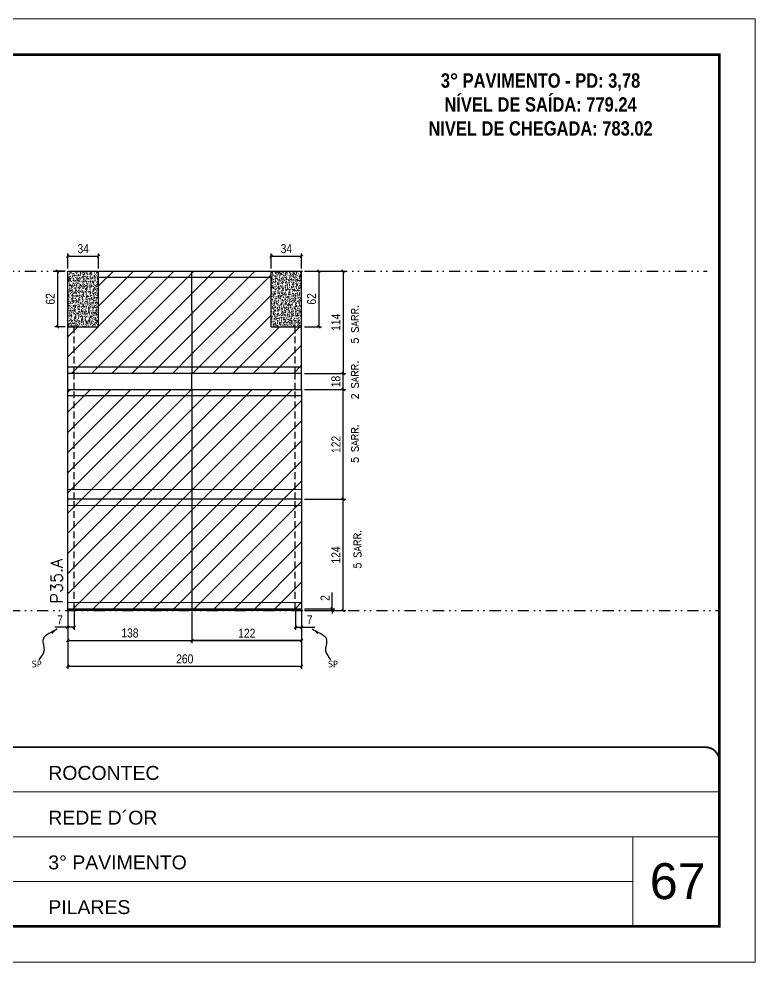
# Model space of a CAD drawing. Extents: x 2949 to 9203, y -16089 to 12527.
# Drawn here: x 6785 to 7604, y -6900 to -5850 of the extents above; entities that cross this region are included whole.
import ezdxf

# ---------------------------------------------------------------- set-up
doc = ezdxf.new("R2010")
doc.units = 0
for name, pattern in [('CONTINUO', [0]), ('DASHED', [0.75, 0.5, -0.25]), ('DIVIDE2', [0.625, 0.25, -0.125, 0, -0.125, 0, -0.125]), ('HIDDEN', [0.375, 0.25, -0.125])]:
    doc.linetypes.add(name, pattern=pattern)
for name, color, linetype, lineweight in [('CARIMBO', 255, 'Continuous', 9), ('Folhas', 255, 'Continuous', 9), ('Hachura', 251, 'Continuous', 9), ('Sarr 2.2x7', 40, 'Continuous', 9), ('SARRAFO DE PRESSAO', 251, 'DASHED', 9), ('Texto Seção', 7, 'Continuous', 15)]:
    doc.layers.add(name, color=color, linetype=linetype, lineweight=lineweight)
for name, color, linetype in [('COTA', 241, 'Continuous'), ('NOMENCLATURA', 7, 'Continuous'), ('Nível', 160, 'Continuous'), ('Painéis', 200, 'Continuous'), ('SARR_2.2x7', 40, 'Continuous'), ('Sarrafo de Pressão', 42, 'HIDDEN'), ('texto', 7, 'Continuous')]:
    doc.layers.add(name, color=color, linetype=linetype)
doc.styles.add('ARIAL', font='arial.ttf')
doc.styles.add('COTA TECNICA', font='techl___.ttf', dxfattribs={"height": 10})
doc.styles.add('COTA TECNICA-50', font='techl___.ttf', dxfattribs={"height": 10})
doc.styles.add('REGUA-120', font='ROMANS.shx', dxfattribs={"height": 15})
doc.styles.add('ROMANC', font='techb___.ttf', dxfattribs={"height": 2.5})
doc.styles.add('ROMANS', font='romans.shx')
doc.styles.get("Standard").update_dxf_attribs({"font": 'arial.ttf'})
doc.dimstyles.new('COTA PAINEL-50', dxfattribs={"dimtxt": 10, "dimasz": 3, "dimexe": 3, "dimexo": 3, "dimgap": 3, "dimtad": 1, "dimdec": 1, "dimzin": 12, "dimdsep": 46, "dimtxsty": 'COTA TECNICA-50', "dimblk1": 'OBLIQUE', "dimblk2": 'OBLIQUE', "dimsah": 1, "dimcen": 0.9, "dimclrd": 4, "dimclre": 4, "dimclrt": 240, "dimadec": 1, "dimazin": 3, "dimtfac": 1, "dimtdec": 1, "dimtmove": 0, "dimatfit": 3, "dimfxl": 1, "dimtolj": 1, "dimtzin": 12, "dimarcsym": 0})
doc.dimstyles.new('PAINEL', dxfattribs={"dimtxt": 10, "dimasz": 3, "dimexe": 3, "dimexo": 3, "dimgap": 3, "dimtad": 1, "dimdec": 1, "dimzin": 12, "dimdsep": 46, "dimtxsty": 'COTA TECNICA', "dimblk1": 'OBLIQUE', "dimblk2": 'OBLIQUE', "dimsah": 1, "dimcen": 0.9, "dimclrd": 4, "dimclre": 4, "dimclrt": 240, "dimadec": 1, "dimazin": 3, "dimtfac": 1, "dimtdec": 1, "dimtmove": 0, "dimatfit": 3, "dimfxl": 1, "dimtolj": 1, "dimtzin": 12, "dimarcsym": 0})
doc.dimstyles.get("Standard").update_dxf_attribs({"dimtxt": 0.18, "dimasz": 0.18, "dimexe": 0.18, "dimexo": 0.0625, "dimgap": 0.09, "dimtad": 0, "dimtih": 1, "dimtoh": 1, "dimdec": 4, "dimzin": 0, "dimdsep": 46, "dimtxsty": 'Standard', "dimcen": 0.09, "dimadec": 0, "dimazin": 0, "dimtfac": 1, "dimtdec": 4, "dimtofl": 0, "dimtmove": 0, "dimatfit": 3, "dimfxl": 1, "dimtolj": 1, "dimtzin": 0, "dimarcsym": 0})
pattern_1 = [(45, (-127670.467, -35347.797), (-11.2253202, 11.2253202), [])]
pattern_2 = [(50, (833.2493, -2813.194), (5.46554, -0.4781726), [0.5715, -6.2865]), (355, (833.2493, -2813.194), (-1.0573026, 5.7317054), [0.4572, -5.0292175]), (100.451445, (833.705, -2813.234), (4.4082374, 5.2535326), [0.4857003, -5.3427073]), (46.1842, (833.249, -2811.67), (8.132371, -1.26127), [0.85725, -9.42975]), (96.63556, (833.927, -2811.775), (7.122124, 7.422784), [0.728551, -8.014068]), (351.18415, (833.249, -2811.67), (7.122124, 7.422784), [0.685799, -7.543792]), (21, (834.0113, -2812.051), (4.5484317, -3.067956), [0.5715, -6.2865]), (326, (834.0113, -2812.051), (1.854061, 5.525639), [0.4572, -5.0292]), (71.451445, (834.3904, -2812.307), (6.4024926, 2.457683), [0.4857003, -5.342698]), (37.5, (833.2493, -2813.1941), (0.0926581, 2.53665117), [0, -4.96824, 0, -5.1054, 0, -5.04825]), (7.5, (833.2493, -2813.194), (2.0045899, 3.0054172), [0, -2.91084, 0, -4.85394, 0, -1.92405]), (327.5, (831.55, -2813.1941), (4.06771786, -0.1718623), [0, -1.905, 0, -5.9436, 0, -7.8867]), (317.5, (830.788, -2813.194), (4.4438754, 0.7627947), [0, -2.4765, 0, -3.94716, 0, -5.6007])]

# ---------------------------------------------------------------- blocks, each defined once
blk = doc.blocks.new('9999999999')
at = {"color": 30, "linetype": 'CONTINUO'}
for p, q in [((98564.6, 34379.6), (99584, 34379.6)), ((98564.6, 34329.8), (99488, 34329.8)), ((99584, 34329.8), (99488, 34329.8)), ((99488, 34329.8), (99488, 34230.2)), ((98564.6, 34280), (99488, 34280))]:
    blk.add_line(p, q, dxfattribs=at)
at = {"color": 30, "linetype": 'CONTINUO', "const_width": 2}
blk.add_lwpolyline([(99584, 34230.2), (99584, 34414.4, 0.414214), (99569, 34429.4), (98229, 34429.4, 0.414214), (98214, 34414.4), (98214, 34245.2, 0.414214), (98229, 34230.2), (99584, 34230.2)], format="xyb", dxfattribs=at)
at = {"layer": 'Folhas'}
blk.add_lwpolyline([(98139, 34190.2), (99624, 34190.2), (99624, 35240.2), (98139, 35240.2)], close=True, dxfattribs=at)
at = {"layer": 'Folhas', "color": 30, "const_width": 3}
blk.add_lwpolyline([(98214, 34230.2), (99584, 34230.2), (99584, 35200.2), (98214, 35200.2)], close=True, dxfattribs=at)
at = {"color": 7, "linetype": 'Continuous', "ltscale": 5, "style": 'ARIAL'}
for s, height, p in [('ROCONTEC', 15.48, (98837.7, 34393.1)), ('REDE D´OR', 15.48, (98837.7, 34343.3)), ('3° PAVIMENTO', 15.483, (98837.7, 34293.5)), ('PILARES', 15.48, (98837.7, 34243.7))]:
    blk.add_text(s, height=height, dxfattribs=at).set_placement(p)
blk = doc.blocks.new('_Oblique')
at = {"color": 0, "linetype": 'ByBlock', "lineweight": -2}
blk.add_line((-0.5, -0.5), (0.5, 0.5), dxfattribs=at)
blk = doc.blocks.new('*D2040')
at = {"layer": 'COTA', "color": 4, "lineweight": -2, "transparency": 16777216}
for p, q in [((6839.6, -6510.2), (6839.6, -6574.1)), ((7099.6, -6510.2), (7099.6, -6574.1)), ((6839.6, -6571.1), (7099.6, -6571.1))]:
    blk.add_line(p, q, dxfattribs=at)
at = {"layer": 'Defpoints', "color": 0, "transparency": 16777216}
for p in [(6839.6, -6507.2), (7099.6, -6507.2), (7099.6, -6571.1)]:
    blk.add_point(p, dxfattribs=at)
at = {"layer": 'COTA', "color": 4, "lineweight": -2, "transparency": 16777216, "xscale": 3, "yscale": 3, "zscale": 3, "rotation": 180}
blk.add_blockref('_Oblique', (6839.6, -6571.1), dxfattribs=at)
at = {"layer": 'COTA', "color": 4, "lineweight": -2, "transparency": 16777216, "xscale": 3, "yscale": 3, "zscale": 3}
blk.add_blockref('_Oblique', (7099.6, -6571.1), dxfattribs=at)
at = {"layer": 'COTA', "color": 240, "transparency": 16777216, "insert": (6969.6, -6563), "char_height": 10, "attachment_point": 5, "style": 'COTA TECNICA'}
blk.add_mtext('\\A1;260', dxfattribs=at)
blk = doc.blocks.new('*D2041')
at = {"layer": 'COTA', "color": 4, "lineweight": -2, "transparency": 16777216}
for p, q in [((6839.6, -6512.2), (6839.6, -6530.7)), ((6846.6, -6510.2), (6846.6, -6530.7)), ((6839.6, -6527.7), (6824.9, -6527.7)), ((6846.6, -6527.7), (6839.6, -6527.7))]:
    blk.add_line(p, q, dxfattribs=at)
at = {"layer": 'Defpoints', "color": 0, "transparency": 16777216}
for p in [(6839.6, -6509.2), (6846.6, -6507.2), (6839.6, -6527.7)]:
    blk.add_point(p, dxfattribs=at)
at = {"layer": 'COTA', "color": 4, "lineweight": -2, "transparency": 16777216, "xscale": 3, "yscale": 3, "zscale": 3, "rotation": 180}
blk.add_blockref('_Oblique', (6839.6, -6527.7), dxfattribs=at)
at = {"layer": 'COTA', "color": 4, "lineweight": -2, "transparency": 16777216, "xscale": 3, "yscale": 3, "zscale": 3}
blk.add_blockref('_Oblique', (6846.6, -6527.7), dxfattribs=at)
at = {"layer": 'COTA', "color": 240, "transparency": 16777216, "insert": (6830.7, -6519.6), "char_height": 10, "attachment_point": 5, "style": 'COTA TECNICA-50'}
blk.add_mtext('\\A1;7', dxfattribs=at)
blk = doc.blocks.new('*D2042')
at = {"layer": 'COTA', "color": 4, "lineweight": -2, "transparency": 16777216}
for p, q in [((7092.6, -6510.2), (7092.6, -6530.7)), ((7099.6, -6512.2), (7099.6, -6530.7)), ((7092.6, -6527.7), (7099.6, -6527.7)), ((7099.6, -6527.7), (7114.3, -6527.7))]:
    blk.add_line(p, q, dxfattribs=at)
at = {"layer": 'Defpoints', "color": 0, "transparency": 16777216}
for p in [(7092.6, -6507.2), (7099.6, -6509.2), (7099.6, -6527.7)]:
    blk.add_point(p, dxfattribs=at)
at = {"layer": 'COTA', "color": 4, "lineweight": -2, "transparency": 16777216, "xscale": 3, "yscale": 3, "zscale": 3, "rotation": 180}
blk.add_blockref('_Oblique', (7092.6, -6527.7), dxfattribs=at)
at = {"layer": 'COTA', "color": 4, "lineweight": -2, "transparency": 16777216, "xscale": 3, "yscale": 3, "zscale": 3}
blk.add_blockref('_Oblique', (7099.6, -6527.7), dxfattribs=at)
at = {"layer": 'COTA', "color": 240, "transparency": 16777216, "insert": (7108.4, -6519.6), "char_height": 10, "attachment_point": 5, "style": 'COTA TECNICA-50'}
blk.add_mtext('\\A1;7', dxfattribs=at)
blk = doc.blocks.new('*D2043')
at = {"layer": 'COTA', "color": 4, "lineweight": -2, "transparency": 16777216}
for p, q in [((7102.6, -6385.2), (7148.8, -6385.2)), ((7145.8, -6509.2), (7145.8, -6385.2)), ((7102.6, -6509.2), (7148.8, -6509.2))]:
    blk.add_line(p, q, dxfattribs=at)
at = {"layer": 'Defpoints', "color": 0, "transparency": 16777216}
for p in [(7099.6, -6385.2), (7145.8, -6385.2), (7099.6, -6509.2)]:
    blk.add_point(p, dxfattribs=at)
at = {"layer": 'COTA', "color": 4, "lineweight": -2, "transparency": 16777216, "xscale": 3, "yscale": 3, "zscale": 3}
for p, rotation in [((7145.8, -6385.2), 90), ((7145.8, -6509.2), 270)]:
    blk.add_blockref('_Oblique', p, dxfattribs=dict(at, rotation=rotation))
at = {"layer": 'COTA', "color": 240, "transparency": 16777216, "insert": (7137.7, -6447.2), "char_height": 10, "attachment_point": 5, "rotation": 90, "style": 'COTA TECNICA-50'}
blk.add_mtext('\\A1;124', dxfattribs=at)
blk = doc.blocks.new('*D2044')
at = {"layer": 'COTA', "color": 4, "lineweight": -2, "transparency": 16777216}
for p, q in [((7133.6, -6507.2), (7133.6, -6489.1)), ((7102.6, -6507.2), (7136.6, -6507.2)), ((7102.6, -6509.2), (7136.6, -6509.2)), ((7133.6, -6509.2), (7133.6, -6507.2)), ((7133.6, -6509.2), (7133.6, -6512.2))]:
    blk.add_line(p, q, dxfattribs=at)
at = {"layer": 'Defpoints', "color": 0, "transparency": 16777216}
for p in [(7099.6, -6507.2), (7099.6, -6509.2), (7133.6, -6509.2)]:
    blk.add_point(p, dxfattribs=at)
at = {"layer": 'COTA', "color": 4, "lineweight": -2, "transparency": 16777216, "xscale": 3, "yscale": 3, "zscale": 3}
for p, rotation in [((7133.6, -6507.2), 270), ((7133.6, -6509.2), 90)]:
    blk.add_blockref('_Oblique', p, dxfattribs=dict(at, rotation=rotation))
at = {"layer": 'COTA', "color": 240, "transparency": 16777216, "insert": (7125.6, -6495.1), "char_height": 10, "attachment_point": 5, "rotation": 90, "style": 'COTA TECNICA-50'}
blk.add_mtext('\\A1;2', dxfattribs=at)
blk = doc.blocks.new('*D2045')
at = {"layer": 'COTA', "color": 4, "linetype": 'ByBlock', "lineweight": -2, "transparency": 16777216}
for p, q in [((7102.6, -6263.2), (7148.8, -6263.2)), ((7145.8, -6385.2), (7145.8, -6263.2)), ((7102.6, -6385.2), (7148.8, -6385.2))]:
    blk.add_line(p, q, dxfattribs=at)
at = {"layer": 'Defpoints', "color": 0, "linetype": 'ByBlock', "transparency": 16777216}
for p in [(7099.6, -6263.2), (7145.8, -6263.2), (7099.6, -6385.2)]:
    blk.add_point(p, dxfattribs=at)
at = {"layer": 'COTA', "color": 4, "linetype": 'ByBlock', "lineweight": -2, "transparency": 16777216, "xscale": 3, "yscale": 3, "zscale": 3}
for p, rotation in [((7145.8, -6263.2), 90), ((7145.8, -6385.2), 270)]:
    blk.add_blockref('_Oblique', p, dxfattribs=dict(at, rotation=rotation))
at = {"layer": 'COTA', "color": 240, "linetype": 'ByBlock', "transparency": 16777216, "insert": (7137.8, -6324.2), "char_height": 10, "attachment_point": 5, "rotation": 90, "style": 'COTA TECNICA'}
blk.add_mtext('\\A1;122', dxfattribs=at)
blk = doc.blocks.new('*D2070')
at = {"layer": 'COTA', "color": 4, "linetype": 'ByBlock', "lineweight": -2, "transparency": 16777216}
for p, q in [((6977.6, -6510.2), (6977.6, -6545.4)), ((7099.6, -6510.2), (7099.6, -6545.4)), ((7099.6, -6542.4), (6977.6, -6542.4))]:
    blk.add_line(p, q, dxfattribs=at)
at = {"layer": 'Defpoints', "color": 0, "linetype": 'ByBlock', "transparency": 16777216}
for p in [(6977.6, -6507.2), (7099.6, -6507.2), (6977.6, -6542.4)]:
    blk.add_point(p, dxfattribs=at)
at = {"layer": 'COTA', "color": 4, "linetype": 'ByBlock', "lineweight": -2, "transparency": 16777216, "xscale": 3, "yscale": 3, "zscale": 3, "rotation": 180}
blk.add_blockref('_Oblique', (6977.6, -6542.4), dxfattribs=at)
at = {"layer": 'COTA', "color": 4, "linetype": 'ByBlock', "lineweight": -2, "transparency": 16777216, "xscale": 3, "yscale": 3, "zscale": 3}
blk.add_blockref('_Oblique', (7099.6, -6542.4), dxfattribs=at)
at = {"layer": 'COTA', "color": 240, "linetype": 'ByBlock', "transparency": 16777216, "insert": (7038.6, -6534.3), "char_height": 10, "attachment_point": 5, "style": 'COTA TECNICA'}
blk.add_mtext('\\A1;122', dxfattribs=at)
blk = doc.blocks.new('*D2071')
at = {"layer": 'COTA', "color": 4, "linetype": 'ByBlock', "lineweight": -2, "transparency": 16777216}
for p, q in [((6977.6, -6510.2), (6977.6, -6545.4)), ((7099.6, -6512.2), (7099.6, -6545.4)), ((6977.6, -6542.4), (7099.6, -6542.4))]:
    blk.add_line(p, q, dxfattribs=at)
at = {"layer": 'Defpoints', "color": 0, "linetype": 'ByBlock', "transparency": 16777216}
for p in [(6977.6, -6507.2), (7099.6, -6509.2), (7099.6, -6542.4)]:
    blk.add_point(p, dxfattribs=at)
at = {"layer": 'COTA', "color": 4, "linetype": 'ByBlock', "lineweight": -2, "transparency": 16777216, "xscale": 3, "yscale": 3, "zscale": 3, "rotation": 180}
blk.add_blockref('_Oblique', (6977.6, -6542.4), dxfattribs=at)
at = {"layer": 'COTA', "color": 4, "linetype": 'ByBlock', "lineweight": -2, "transparency": 16777216, "xscale": 3, "yscale": 3, "zscale": 3}
blk.add_blockref('_Oblique', (7099.6, -6542.4), dxfattribs=at)
at = {"layer": 'COTA', "color": 240, "linetype": 'ByBlock', "transparency": 16777216, "insert": (7038.6, -6534.3), "char_height": 10, "attachment_point": 5, "style": 'COTA TECNICA'}
blk.add_mtext('\\A1;122', dxfattribs=at)
blk = doc.blocks.new('*D2072')
at = {"layer": 'COTA', "color": 4, "linetype": 'ByBlock', "lineweight": -2, "transparency": 16777216}
for p, q in [((6839.6, -6512.2), (6839.6, -6545.4)), ((6977.6, -6510.2), (6977.6, -6545.4)), ((6839.6, -6542.4), (6977.6, -6542.4))]:
    blk.add_line(p, q, dxfattribs=at)
at = {"layer": 'Defpoints', "color": 0, "linetype": 'ByBlock', "transparency": 16777216}
for p in [(6839.6, -6509.2), (6977.6, -6507.2), (6977.6, -6542.4)]:
    blk.add_point(p, dxfattribs=at)
at = {"layer": 'COTA', "color": 4, "linetype": 'ByBlock', "lineweight": -2, "transparency": 16777216, "xscale": 3, "yscale": 3, "zscale": 3, "rotation": 180}
blk.add_blockref('_Oblique', (6839.6, -6542.4), dxfattribs=at)
at = {"layer": 'COTA', "color": 4, "linetype": 'ByBlock', "lineweight": -2, "transparency": 16777216, "xscale": 3, "yscale": 3, "zscale": 3}
blk.add_blockref('_Oblique', (6977.6, -6542.4), dxfattribs=at)
at = {"layer": 'COTA', "color": 240, "linetype": 'ByBlock', "transparency": 16777216, "insert": (6908.6, -6534.1), "char_height": 10, "attachment_point": 5, "style": 'COTA TECNICA'}
blk.add_mtext('\\A1;138', dxfattribs=at)
blk = doc.blocks.new('*D2073')
at = {"layer": 'COTA', "color": 4, "lineweight": -2, "transparency": 16777216}
for p, q in [((7102.6, -6131.2), (7148.8, -6131.2)), ((7145.8, -6131.2), (7145.8, -6245.2)), ((7102.6, -6245.2), (7148.8, -6245.2))]:
    blk.add_line(p, q, dxfattribs=at)
at = {"layer": 'Defpoints', "color": 0, "transparency": 16777216}
for p in [(7099.6, -6131.2), (7099.6, -6245.2), (7145.8, -6245.2)]:
    blk.add_point(p, dxfattribs=at)
at = {"layer": 'COTA', "color": 4, "lineweight": -2, "transparency": 16777216, "xscale": 3, "yscale": 3, "zscale": 3}
for p, rotation in [((7145.8, -6131.2), 90), ((7145.8, -6245.2), 270)]:
    blk.add_blockref('_Oblique', p, dxfattribs=dict(at, rotation=rotation))
at = {"layer": 'COTA', "color": 240, "transparency": 16777216, "insert": (7137.7, -6188.2), "char_height": 10, "attachment_point": 5, "rotation": 90, "style": 'COTA TECNICA'}
blk.add_mtext('\\A1;114', dxfattribs=at)
blk = doc.blocks.new('*D2074')
at = {"layer": 'COTA', "color": 4, "lineweight": -2, "transparency": 16777216}
for p, q in [((7102.6, -6131.2), (7121.8, -6131.2)), ((7118.8, -6131.2), (7118.8, -6193.2)), ((7102.6, -6193.2), (7121.8, -6193.2))]:
    blk.add_line(p, q, dxfattribs=at)
at = {"layer": 'Defpoints', "color": 0, "transparency": 16777216}
for p in [(7099.6, -6131.2), (7099.6, -6193.2), (7118.8, -6193.2)]:
    blk.add_point(p, dxfattribs=at)
at = {"layer": 'COTA', "color": 4, "lineweight": -2, "transparency": 16777216, "xscale": 3, "yscale": 3, "zscale": 3}
for p, rotation in [((7118.8, -6131.2), 90), ((7118.8, -6193.2), 270)]:
    blk.add_blockref('_Oblique', p, dxfattribs=dict(at, rotation=rotation))
at = {"layer": 'COTA', "color": 240, "transparency": 16777216, "insert": (7110.7, -6162.2), "char_height": 10, "attachment_point": 5, "rotation": 90, "style": 'COTA TECNICA'}
blk.add_mtext('\\A1;62', dxfattribs=at)
blk = doc.blocks.new('*D2075')
at = {"layer": 'COTA', "color": 4, "lineweight": -2, "transparency": 16777216}
for p, q in [((7065.6, -6128.2), (7065.6, -6111.5)), ((7065.6, -6114.5), (7099.6, -6114.5)), ((7099.6, -6128.2), (7099.6, -6111.5))]:
    blk.add_line(p, q, dxfattribs=at)
at = {"layer": 'Defpoints', "color": 0, "transparency": 16777216}
for p in [(7099.6, -6114.5), (7065.6, -6131.2), (7099.6, -6131.2)]:
    blk.add_point(p, dxfattribs=at)
at = {"layer": 'COTA', "color": 4, "lineweight": -2, "transparency": 16777216, "xscale": 3, "yscale": 3, "zscale": 3, "rotation": 180}
blk.add_blockref('_Oblique', (7065.6, -6114.5), dxfattribs=at)
at = {"layer": 'COTA', "color": 4, "lineweight": -2, "transparency": 16777216, "xscale": 3, "yscale": 3, "zscale": 3}
blk.add_blockref('_Oblique', (7099.6, -6114.5), dxfattribs=at)
at = {"layer": 'COTA', "color": 240, "transparency": 16777216, "insert": (7082.6, -6106.3), "char_height": 10, "attachment_point": 5, "style": 'COTA TECNICA'}
blk.add_mtext('\\A1;34', dxfattribs=at)
blk = doc.blocks.new('*D2076')
at = {"layer": 'COTA', "color": 4, "lineweight": -2, "transparency": 16777216}
for p, q in [((6839.6, -6128.2), (6839.6, -6111.5)), ((6839.6, -6114.5), (6873.6, -6114.5)), ((6873.6, -6128.2), (6873.6, -6111.5))]:
    blk.add_line(p, q, dxfattribs=at)
at = {"layer": 'Defpoints', "color": 0, "transparency": 16777216}
for p in [(6873.6, -6114.5), (6839.6, -6131.2), (6873.6, -6131.2)]:
    blk.add_point(p, dxfattribs=at)
at = {"layer": 'COTA', "color": 4, "lineweight": -2, "transparency": 16777216, "xscale": 3, "yscale": 3, "zscale": 3, "rotation": 180}
blk.add_blockref('_Oblique', (6839.6, -6114.5), dxfattribs=at)
at = {"layer": 'COTA', "color": 4, "lineweight": -2, "transparency": 16777216, "xscale": 3, "yscale": 3, "zscale": 3}
blk.add_blockref('_Oblique', (6873.6, -6114.5), dxfattribs=at)
at = {"layer": 'COTA', "color": 240, "transparency": 16777216, "insert": (6856.6, -6106.3), "char_height": 10, "attachment_point": 5, "style": 'COTA TECNICA'}
blk.add_mtext('\\A1;34', dxfattribs=at)
blk = doc.blocks.new('*D2534')
at = {"layer": 'COTA', "color": 4, "lineweight": -2, "transparency": 16777216}
for p, q in [((6836.6, -6131.2), (6825.1, -6131.2)), ((6828.1, -6131.2), (6828.1, -6193.2)), ((6836.6, -6193.2), (6825.1, -6193.2))]:
    blk.add_line(p, q, dxfattribs=at)
at = {"layer": 'Defpoints', "color": 0, "transparency": 16777216}
for p in [(6839.6, -6131.2), (6828.1, -6193.2), (6839.6, -6193.2)]:
    blk.add_point(p, dxfattribs=at)
at = {"layer": 'COTA', "color": 4, "lineweight": -2, "transparency": 16777216, "xscale": 3, "yscale": 3, "zscale": 3}
for p, rotation in [((6828.1, -6131.2), 90), ((6828.1, -6193.2), 270)]:
    blk.add_blockref('_Oblique', p, dxfattribs=dict(at, rotation=rotation))
at = {"layer": 'COTA', "color": 240, "transparency": 16777216, "insert": (6820, -6162.2), "char_height": 10, "attachment_point": 5, "rotation": 90, "style": 'COTA TECNICA-50'}
blk.add_mtext('\\A1;62', dxfattribs=at)
blk = doc.blocks.new('*D2867')
at = {"layer": 'COTA', "color": 4, "lineweight": -2, "transparency": 16777216}
for p, q in [((7102.6, -6245.2), (7148.8, -6245.2)), ((7145.8, -6263.2), (7145.8, -6245.2)), ((7102.6, -6263.2), (7148.8, -6263.2))]:
    blk.add_line(p, q, dxfattribs=at)
at = {"layer": 'Defpoints', "color": 0, "transparency": 16777216}
for p in [(7099.6, -6245.2), (7145.8, -6245.2), (7099.6, -6263.2)]:
    blk.add_point(p, dxfattribs=at)
at = {"layer": 'COTA', "color": 4, "lineweight": -2, "transparency": 16777216, "xscale": 3, "yscale": 3, "zscale": 3}
for p, rotation in [((7145.8, -6245.2), 90), ((7145.8, -6263.2), 270)]:
    blk.add_blockref('_Oblique', p, dxfattribs=dict(at, rotation=rotation))
at = {"layer": 'COTA', "color": 240, "transparency": 16777216, "insert": (7137.7, -6254.2), "char_height": 10, "attachment_point": 5, "rotation": 90, "style": 'COTA TECNICA-50'}
blk.add_mtext('\\A1;18', dxfattribs=at)

msp = doc.modelspace()

# ---------------------------------------------------------------- hatches: boundary and pattern name
at = {"layer": 'COTA', "linetype": 'ByBlock'}
h = msp.add_hatch(dxfattribs=at)
h.set_pattern_fill('AR-CONC', color=256, scale=0.03)
h.set_pattern_definition(pattern_2)
h.paths.add_polyline_path([(6839.58, -6193.18), (6873.58, -6193.18), (6873.58, -6131.18), (6839.58, -6131.18)])
h = msp.add_hatch(dxfattribs=at)
h.set_pattern_fill('AR-CONC', color=256, scale=0.03)
h.set_pattern_definition(pattern_2)
h.paths.add_polyline_path([(7099.58, -6131.18), (7065.58, -6131.18), (7065.58, -6193.18), (7099.58, -6193.18)])
at = {"layer": 'Hachura', "linetype": 'ByBlock'}
h = msp.add_hatch(dxfattribs=at)
h.set_pattern_fill('ANSI31', color=256, scale=5)
h.paths.add_polyline_path([(6977.58, -6175.18), (6977.58, -6131.18), (6873.58, -6131.18), (6873.58, -6193.18), (6839.58, -6193.18), (6839.58, -6245.18), (6977.58, -6245.18)])
h = msp.add_hatch(dxfattribs=at)
h.set_pattern_fill('ANSI31', color=256, scale=5)
h.paths.add_polyline_path([(7099.58, -6193.18), (7065.58, -6193.18), (7065.58, -6131.18), (6977.58, -6131.18), (6977.58, -6175.18), (6977.58, -6245.18), (7099.58, -6245.18)])
h = msp.add_hatch(dxfattribs=at)
h.set_pattern_fill('ANSI31', color=256, scale=5)
h.set_pattern_definition(pattern_1)
h.paths.add_polyline_path([(6839.58, -6263.18), (6839.58, -6385.18), (6977.58, -6385.18), (6977.58, -6263.18)])
h = msp.add_hatch(dxfattribs=at)
h.set_pattern_fill('ANSI31', color=256, scale=5)
h.set_pattern_definition(pattern_1)
h.paths.add_polyline_path([(6977.58, -6385.18), (7099.58, -6385.18), (7099.58, -6263.18), (6977.58, -6263.18)])
h = msp.add_hatch(dxfattribs=at)
h.set_pattern_fill('ANSI31', color=256, scale=5)
h.set_pattern_definition(pattern_1)
h.paths.add_polyline_path([(6977.58, -6385.18), (6839.58, -6385.18), (6839.58, -6507.18), (6977.58, -6507.18)])
h = msp.add_hatch(dxfattribs=at)
h.set_pattern_fill('ANSI31', color=256, scale=5)
h.set_pattern_definition(pattern_1)
h.paths.add_polyline_path([(6977.58, -6385.18), (6977.58, -6507.18), (7099.58, -6507.18), (7099.58, -6385.18)])

# ---------------------------------------------------------------- linework, layer by layer
at = {"layer": 'COTA', "linetype": 'ByBlock'}
for p, q in [((6839.58, -6193.18), (6839.58, -6131.18)), ((6839.58, -6131.18), (6873.58, -6131.18)), ((7065.58, -6131.18), (7099.58, -6131.18)), ((7099.58, -6193.18), (7099.58, -6131.18))]:
    msp.add_line(p, q, dxfattribs=at)
at = {"layer": 'Nível', "color": 4, "linetype": 'DIVIDE2', "ltscale": 50}
for p, q in [((6540.19, -6131.18), (7550.53, -6131.18)), ((6553.69, -6509.18), (7564.03, -6509.18))]:
    msp.add_line(p, q, dxfattribs=at)
at = {"layer": 'Painéis'}
for p, q in [((6873.58, -6193.18), (6873.58, -6131.18)), ((6873.58, -6131.18), (6977.58, -6131.18)), ((6977.58, -6175.18), (6977.58, -6131.18)), ((6977.58, -6131.18), (7065.58, -6131.18)), ((7065.58, -6193.18), (7065.58, -6131.18)), ((6977.58, -6175.18), (6977.58, -6245.18)), ((6839.58, -6245.18), (6839.58, -6193.18)), ((6839.58, -6193.18), (6873.58, -6193.18)), ((7065.58, -6193.18), (7099.58, -6193.18)), ((7099.58, -6245.18), (7099.58, -6193.18)), ((7099.58, -6245.18), (6839.58, -6245.18)), ((6839.58, -6263.18), (6839.58, -6245.18)), ((6977.58, -6263.18), (6977.58, -6245.18)), ((7099.58, -6263.18), (7099.58, -6245.18)), ((6839.58, -6507.18), (6839.58, -6263.18)), ((6839.58, -6263.18), (7099.58, -6263.18)), ((6977.58, -6263.18), (6977.58, -6507.18)), ((7099.58, -6263.18), (7099.58, -6507.18)), ((7099.58, -6385.18), (6839.58, -6385.18)), ((6839.58, -6507.18), (7099.58, -6507.18))]:
    msp.add_line(p, q, dxfattribs=at)
msp.add_lwpolyline([(6839.58, -6507.18), (7099.58, -6507.18), (7099.58, -6509.18), (6839.58, -6509.18)], close=True, dxfattribs=at)
at = {"layer": 'Sarr 2.2x7'}
for p, q in [((7099.58, -6374.18), (6839.58, -6374.18)), ((7099.58, -6392.18), (6839.58, -6392.18)), ((7099.58, -6500.18), (6839.58, -6500.18)), ((7099.58, -6507.18), (6839.58, -6507.18))]:
    msp.add_line(p, q, dxfattribs=at)
at = {"layer": 'Sarr 2.2x7', "linetype": 'Continuous'}
for p, q in [((6839.58, -6385.18), (6839.58, -6378.18)), ((6839.58, -6507.18), (6839.58, -6500.18)), ((7099.58, -6507.18), (7099.58, -6500.18))]:
    msp.add_line(p, q, dxfattribs=at)
at = {"layer": 'SARR_2.2x7'}
for p, q in [((6873.58, -6138.18), (6977.58, -6138.18)), ((6977.58, -6138.18), (7065.58, -6138.18)), ((6977.58, -6238.18), (6839.58, -6238.18)), ((7099.58, -6238.18), (6977.58, -6238.18)), ((7099.58, -6270.18), (6839.58, -6270.18))]:
    msp.add_line(p, q, dxfattribs=at)
at = {"layer": 'Sarrafo de Pressão', "ltscale": 30}
for p, q in [((6846.58, -6245.18), (6846.58, -6193.18)), ((7092.58, -6245.18), (7092.58, -6193.18)), ((6846.58, -6263.18), (6846.58, -6245.18)), ((7092.58, -6263.18), (7092.58, -6245.18)), ((6846.58, -6385.18), (6846.58, -6263.18)), ((7092.58, -6385.18), (7092.58, -6263.18)), ((6846.58, -6507.18), (6846.58, -6385.18)), ((7092.58, -6507.18), (7092.58, -6385.18))]:
    msp.add_line(p, q, dxfattribs=at)

# ---------------------------------------------------------------- block references
at = {"layer": 'SARRAFO DE PRESSAO', "color": 6, "linetype": 'ByBlock'}
msp.add_blockref('9999999999', (-92019.94, -41090.67), dxfattribs=at)

# ---------------------------------------------------------------- texts
at = {"layer": 'CARIMBO', "style": 'ARIAL'}
msp.add_text('67', height=40, dxfattribs=at).set_placement((7486.89, -6830.32))
at = {"layer": 'NOMENCLATURA', "color": 2, "insert": (7365.36, -5884.41), "char_height": 16, "attachment_point": 2, "style": 'ROMANC'}
msp.add_mtext_dynamic_manual_height_columns('\\P3° PAVIMENTO - PD: 3,78\\PNÍVEL DE SAÍDA: 779.24\\PNIVEL DE CHEGADA: 783.02', width=300.2766, gutter_width=1, heights=[0], dxfattribs=at)
at = {"layer": 'texto', "color": 0, "char_height": 7.5, "attachment_point": 5}
for insert in [(6804.81, -6568.68), (7134.36, -6568.68)]:
    msp.add_mtext('{\\fTahoma|b0|i0|c0|p34;\\C4;SP}', dxfattribs=dict(at, insert=insert))
at = {"layer": 'Texto Seção', "linetype": 'Continuous', "style": 'ROMANS'}
for s, p in [('5 SARR.', (7163.02, -6212.19)), ('2 SARR.', (7163.02, -6274.21)), ('5 SARR.', (7163.02, -6344.96)), ('5 SARR.', (7165.73, -6462.56))]:
    msp.add_text(s, height=8, rotation=90, dxfattribs=at).set_placement(p)
at = {"layer": 'Texto Seção', "style": 'REGUA-120'}
msp.add_text('P35.A', height=13, rotation=90, dxfattribs=at).set_placement((6833.44, -6501.11))

# ---------------------------------------------------------------- dimensions: what is measured, and where the dimension line sits
at = {"layer": 'COTA'}
for base, p1, p2, dimstyle, picture, middle in [((6873.58, -6114.53), (6839.58, -6131.18), (6873.58, -6131.18), 'PAINEL', '*D2076', (6856.58, -6106.31)), ((7099.58, -6114.53), (7065.58, -6131.18), (7099.58, -6131.18), 'PAINEL', '*D2075', (7082.58, -6106.31)), ((7099.58, -6527.69), (7092.58, -6507.18), (7099.58, -6509.18), 'COTA PAINEL-50', '*D2042', (7108.45, -6519.62))]:
    dim = msp.add_linear_dim(base=base, p1=p1, p2=p2, dimstyle=dimstyle, dxfattribs=at)
    dim.commit()
    dim.dimension.update_dxf_attribs({"geometry": picture, "text_midpoint": middle})
for base, p1, p2, angle, dimstyle, picture, middle in [((6828.12, -6193.18), (6839.58, -6131.18), (6839.58, -6193.18), 90, 'COTA PAINEL-50', '*D2534', (6820.02, -6162.18)), ((7145.82, -6245.18), (7099.58, -6131.18), (7099.58, -6245.18), 90, 'PAINEL', '*D2073', (7137.75, -6188.18)), ((7118.77, -6193.18), (7099.58, -6131.18), (7099.58, -6193.18), 90, 'PAINEL', '*D2074', (7110.67, -6162.18)), ((7145.82, -6245.18), (7099.58, -6263.18), (7099.58, -6245.18), 90, 'COTA PAINEL-50', '*D2867', (7137.73, -6254.18)), ((7145.82, -6385.18), (7099.58, -6509.18), (7099.58, -6385.18), 90, 'COTA PAINEL-50', '*D2043', (7137.75, -6447.18)), ((6839.58, -6527.69), (6846.58, -6507.18), (6839.58, -6509.18), 180, 'COTA PAINEL-50', '*D2041', (6830.72, -6519.62))]:
    dim = msp.add_linear_dim(base=base, p1=p1, p2=p2, angle=angle, dimstyle=dimstyle, dxfattribs=at)
    dim.commit()
    dim.dimension.update_dxf_attribs({"geometry": picture, "text_midpoint": middle})
at = {"layer": 'COTA', "linetype": 'ByBlock'}
dim = msp.add_linear_dim(base=(7145.82, -6263.18), p1=(7099.58, -6385.18), p2=(7099.58, -6263.18), angle=90, dimstyle='PAINEL', dxfattribs=at)
dim.commit()
dim.dimension.update_dxf_attribs({"geometry": '*D2045', "text_midpoint": (7137.76, -6324.18)})
at = {"layer": 'COTA'}
dim = msp.add_linear_dim(base=(7133.59, -6509.18), p1=(7099.58, -6507.18), p2=(7099.58, -6509.18), angle=90, dimstyle='COTA PAINEL-50', dxfattribs=at)
dim.commit()
dim.dimension.update_dxf_attribs({"geometry": '*D2044', "text_midpoint": (7133.59, -6495.13), "dimtype": 160})
dim = msp.add_linear_dim(base=(7099.58, -6571.14), p1=(6839.58, -6507.18), p2=(7099.58, -6507.18), dimstyle='PAINEL', override={"dimarcsym": 2}, dxfattribs=at)
dim.commit()
dim.dimension.update_dxf_attribs({"geometry": '*D2040', "text_midpoint": (6969.58, -6563.04)})
at = {"layer": 'COTA', "linetype": 'ByBlock'}
for p1, picture, middle in [((6839.58, -6509.18), '*D2072', (6908.58, -6534.13)), ((7099.58, -6507.18), '*D2070', (7038.58, -6534.32))]:
    dim = msp.add_linear_dim(base=(6977.58, -6542.38), p1=p1, p2=(6977.58, -6507.18), dimstyle='PAINEL', dxfattribs=at)
    dim.commit()
    dim.dimension.update_dxf_attribs({"geometry": picture, "text_midpoint": middle})
dim = msp.add_linear_dim(base=(7099.58, -6542.38), p1=(6977.58, -6507.18), p2=(7099.58, -6509.18), dimstyle='PAINEL', override={"dimtmove": 1}, dxfattribs=at)
dim.commit()
dim.dimension.update_dxf_attribs({"geometry": '*D2071', "text_midpoint": (7038.58, -6534.32)})

# ---------------------------------------------------------------- leaders
at = {"layer": 'COTA', "path_type": 1}
for points in [[(6827.75, -6529.36), (6811.97, -6541.2), (6812.89, -6554.21), (6807.34, -6563.99)], [(7111.41, -6529.36), (7127.2, -6541.2), (7126.27, -6554.21), (7131.82, -6563.99)]]:
    msp.add_leader(points, dimstyle='Standard', override={"dimasz": 8}, dxfattribs=at)

doc.saveas('drawing.dxf')
